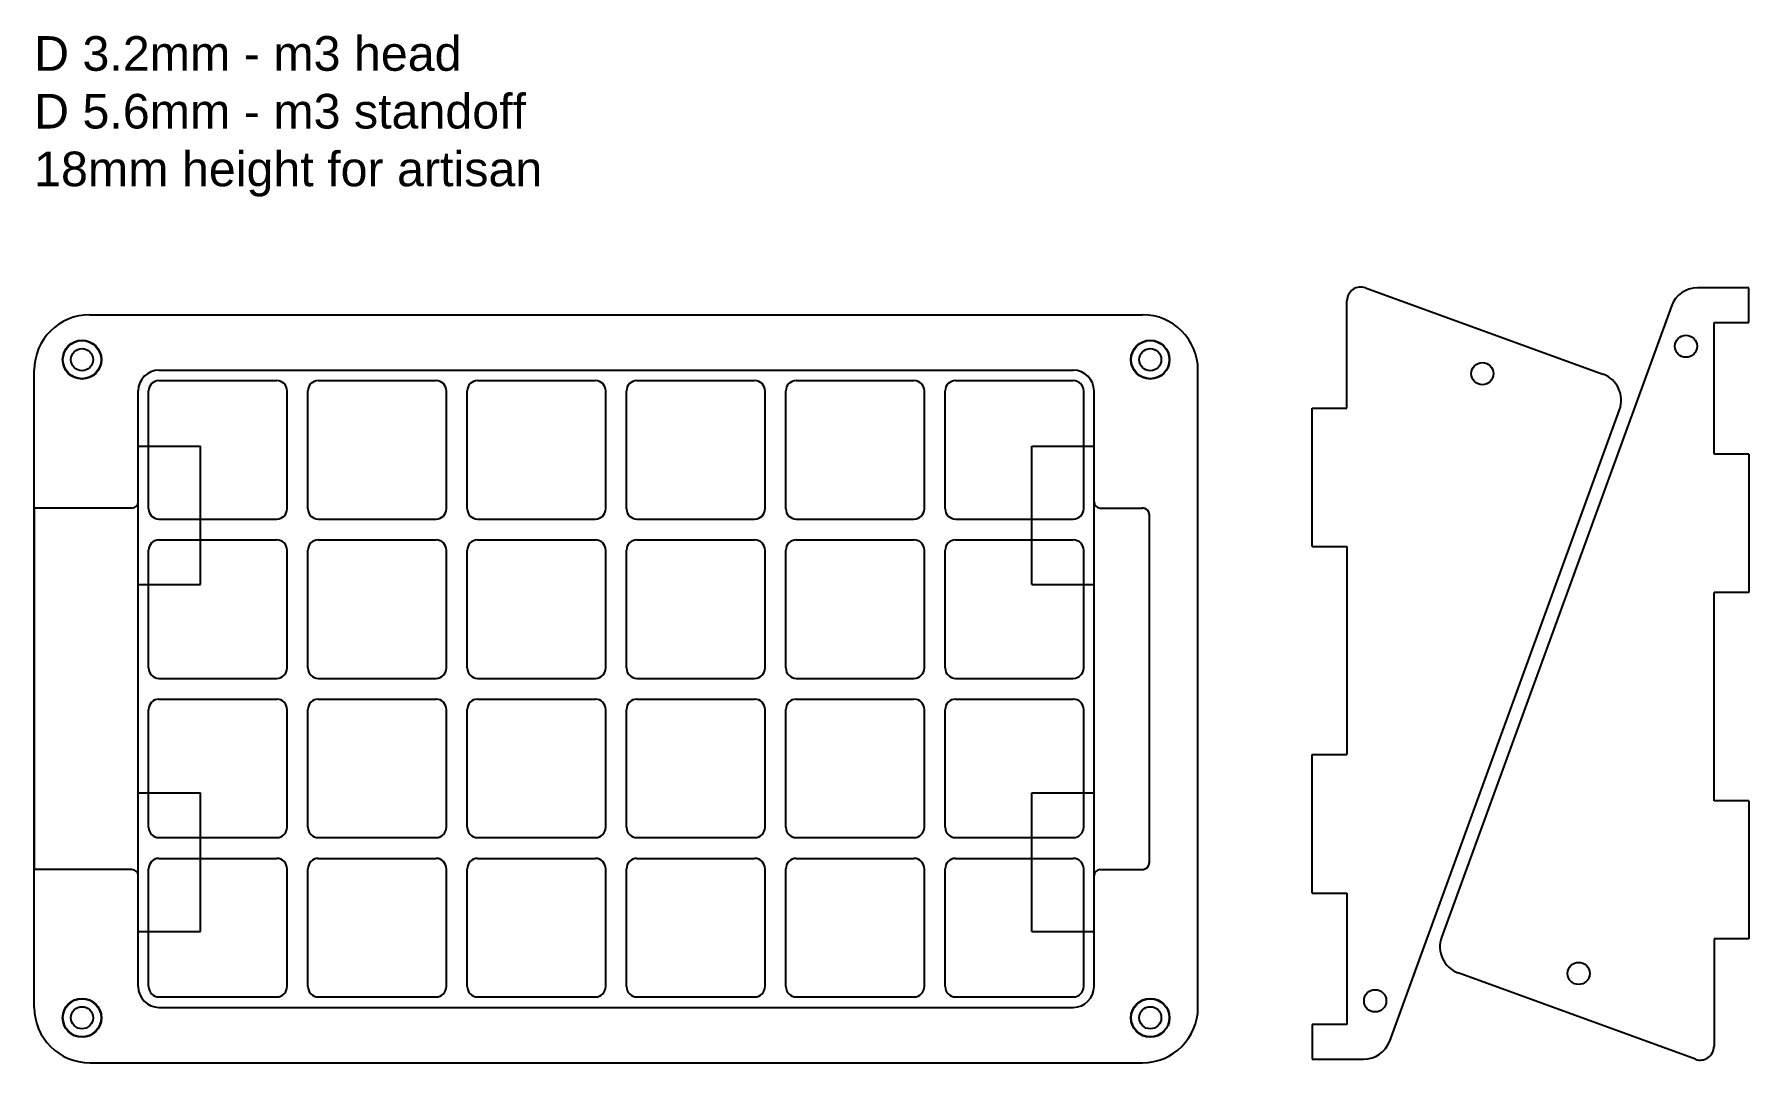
# Model space of a CAD drawing. Header units: millimetres. Extents: x 9 to 257, y 5 to 154.
import ezdxf

# ---------------------------------------------------------------- set-up
doc = ezdxf.new("R2010")
doc.units = ezdxf.units.MM
doc.layers.get('0').update_dxf_attribs({"lineweight": 25, "true_color": 0x000000})
for name, color, linetype, lineweight, true_color in [('00-bottom', 7, 'Continuous', 25, 0x000000), ('00-bottom-flush', 7, 'Continuous', 25, 0x000000), ('00-bottom-stand', 7, 'Continuous', 25, 0x000000), ('00-bottom-stand-flush', 7, 'Continuous', 25, 0x000000), ('01-top-wall', 7, 'Continuous', 25, 0x000000), ('03-top-cover-open', 7, 'Continuous', 25, 0x000000), ('04-top-cover', 7, 'Continuous', 25, 0x000000), ('feet', 7, 'Continuous', 25, 0x000000), ('notes', 7, 'Continuous', 25, 0x000000)]:
    doc.layers.add(name, color=color, linetype=linetype, lineweight=lineweight, true_color=true_color)
doc.styles.add('textstyle0', font='')
doc.styles.get('textstyle0').set_extended_font_data('Arial')

msp = doc.modelspace()

# ---------------------------------------------------------------- linework, layer by layer
for p, q in [((17.05, 113.43), (169.05, 113.43)), ((9.05, 13.43), (9.05, 105.43)), ((177.05, 13.43), (177.05, 105.43)), ((25.55, 85.43), (25.55, 102.43)), ((27.05, 103.93), (44.05, 103.93)), ((45.55, 85.43), (45.55, 102.43)), ((48.55, 85.43), (48.55, 102.43)), ((50.05, 103.93), (67.05, 103.93)), ((68.55, 85.43), (68.55, 102.43)), ((71.55, 85.43), (71.55, 102.43)), ((73.05, 103.93), (90.05, 103.93)), ((91.55, 85.43), (91.55, 102.43)), ((94.55, 85.43), (94.55, 102.43)), ((96.05, 103.93), (113.05, 103.93)), ((114.55, 85.43), (114.55, 102.43)), ((117.55, 85.43), (117.55, 102.43)), ((119.05, 103.93), (136.05, 103.93)), ((137.55, 85.43), (137.55, 102.43)), ((140.55, 85.43), (140.55, 102.43)), ((142.05, 103.93), (159.05, 103.93)), ((160.55, 85.43), (160.55, 102.43)), ((27.05, 83.93), (44.05, 83.93)), ((50.05, 83.93), (67.05, 83.93)), ((73.05, 83.93), (90.05, 83.93)), ((96.05, 83.93), (113.05, 83.93)), ((119.05, 83.93), (136.05, 83.93)), ((142.05, 83.93), (159.05, 83.93)), ((25.55, 62.43), (25.55, 79.43)), ((27.05, 80.93), (44.05, 80.93)), ((45.55, 62.43), (45.55, 79.43)), ((48.55, 62.43), (48.55, 79.43)), ((50.05, 80.93), (67.05, 80.93)), ((68.55, 62.43), (68.55, 79.43)), ((71.55, 62.43), (71.55, 79.43)), ((73.05, 80.93), (90.05, 80.93)), ((91.55, 62.43), (91.55, 79.43)), ((94.55, 62.43), (94.55, 79.43)), ((96.05, 80.93), (113.05, 80.93)), ((114.55, 62.43), (114.55, 79.43)), ((117.55, 62.43), (117.55, 79.43)), ((119.05, 80.93), (136.05, 80.93)), ((137.55, 62.43), (137.55, 79.43)), ((140.55, 62.43), (140.55, 79.43)), ((142.05, 80.93), (159.05, 80.93)), ((160.55, 62.43), (160.55, 79.43)), ((27.05, 60.93), (44.05, 60.93)), ((50.05, 60.93), (67.05, 60.93)), ((73.05, 60.93), (90.05, 60.93)), ((96.05, 60.93), (113.05, 60.93)), ((119.05, 60.93), (136.05, 60.93)), ((142.05, 60.93), (159.05, 60.93)), ((27.05, 57.93), (44.05, 57.93)), ((50.05, 57.93), (67.05, 57.93)), ((73.05, 57.93), (90.05, 57.93)), ((96.05, 57.93), (113.05, 57.93)), ((119.05, 57.93), (136.05, 57.93)), ((142.05, 57.93), (159.05, 57.93)), ((25.55, 39.43), (25.55, 56.43)), ((45.55, 39.43), (45.55, 56.43)), ((48.55, 39.43), (48.55, 56.43)), ((68.55, 39.43), (68.55, 56.43)), ((71.55, 39.43), (71.55, 56.43)), ((91.55, 39.43), (91.55, 56.43)), ((94.55, 39.43), (94.55, 56.43)), ((114.55, 39.43), (114.55, 56.43)), ((117.55, 39.43), (117.55, 56.43)), ((137.55, 39.43), (137.55, 56.43)), ((140.55, 39.43), (140.55, 56.43)), ((160.55, 39.43), (160.55, 56.43)), ((27.05, 37.93), (44.05, 37.93)), ((50.05, 37.93), (67.05, 37.93)), ((73.05, 37.93), (90.05, 37.93)), ((96.05, 37.93), (113.05, 37.93)), ((119.05, 37.93), (136.05, 37.93)), ((142.05, 37.93), (159.05, 37.93)), ((27.05, 34.93), (44.05, 34.93)), ((50.05, 34.93), (67.05, 34.93)), ((73.05, 34.93), (90.05, 34.93)), ((96.05, 34.93), (113.05, 34.93)), ((119.05, 34.93), (136.05, 34.93)), ((142.05, 34.93), (159.05, 34.93)), ((25.55, 16.43), (25.55, 33.43)), ((45.55, 16.43), (45.55, 33.43)), ((48.55, 16.43), (48.55, 33.43)), ((68.55, 16.43), (68.55, 33.43)), ((71.55, 16.43), (71.55, 33.43)), ((91.55, 16.43), (91.55, 33.43)), ((94.55, 16.43), (94.55, 33.43)), ((114.55, 16.43), (114.55, 33.43)), ((117.55, 16.43), (117.55, 33.43)), ((137.55, 16.43), (137.55, 33.43)), ((140.55, 16.43), (140.55, 33.43)), ((160.55, 16.43), (160.55, 33.43)), ((27.05, 14.93), (44.05, 14.93)), ((50.05, 14.93), (67.05, 14.93)), ((73.05, 14.93), (90.05, 14.93)), ((96.05, 14.93), (113.05, 14.93)), ((119.05, 14.93), (136.05, 14.93)), ((142.05, 14.93), (159.05, 14.93)), ((17.05, 5.43), (169.05, 5.43))]:
    msp.add_line(p, q)
for centre in [(15.94, 106.95), (170.16, 106.95), (15.94, 11.92), (170.16, 11.92)]:
    msp.add_circle(centre, 2.8)
for centre, radius, start, end in [((17.05, 105.43), 8, 90, 180), ((169.05, 105.43), 8, 0, 90), ((27.05, 102.43), 1.5, 90, 180), ((44.05, 102.43), 1.5, 0, 90), ((50.05, 102.43), 1.5, 90, 180), ((67.05, 102.43), 1.5, 0, 90), ((73.05, 102.43), 1.5, 90, 180), ((90.05, 102.43), 1.5, 0, 90), ((96.05, 102.43), 1.5, 90, 180), ((113.05, 102.43), 1.5, 0, 90), ((119.05, 102.43), 1.5, 90, 180), ((136.05, 102.43), 1.5, 0, 90), ((142.05, 102.43), 1.5, 90, 180), ((159.05, 102.43), 1.5, 0, 90), ((27.05, 85.43), 1.5, 180, 270), ((44.05, 85.43), 1.5, 270, 0), ((50.05, 85.43), 1.5, 180, 270), ((67.05, 85.43), 1.5, 270, 0), ((73.05, 85.43), 1.5, 180, 270), ((90.05, 85.43), 1.5, 270, 0), ((96.05, 85.43), 1.5, 180, 270), ((113.05, 85.43), 1.5, 270, 0), ((119.05, 85.43), 1.5, 180, 270), ((136.05, 85.43), 1.5, 270, 0), ((142.05, 85.43), 1.5, 180, 270), ((159.05, 85.43), 1.5, 270, 0), ((27.05, 79.43), 1.5, 90, 180), ((44.05, 79.43), 1.5, 0, 90), ((50.05, 79.43), 1.5, 90, 180), ((67.05, 79.43), 1.5, 0, 90), ((73.05, 79.43), 1.5, 90, 180), ((90.05, 79.43), 1.5, 0, 90), ((96.05, 79.43), 1.5, 90, 180), ((113.05, 79.43), 1.5, 0, 90), ((119.05, 79.43), 1.5, 90, 180), ((136.05, 79.43), 1.5, 0, 90), ((142.05, 79.43), 1.5, 90, 180), ((159.05, 79.43), 1.5, 0, 90), ((27.05, 62.43), 1.5, 180, 270), ((44.05, 62.43), 1.5, 270, 0), ((50.05, 62.43), 1.5, 180, 270), ((67.05, 62.43), 1.5, 270, 0), ((73.05, 62.43), 1.5, 180, 270), ((90.05, 62.43), 1.5, 270, 0), ((96.05, 62.43), 1.5, 180, 270), ((113.05, 62.43), 1.5, 270, 0), ((119.05, 62.43), 1.5, 180, 270), ((136.05, 62.43), 1.5, 270, 0), ((142.05, 62.43), 1.5, 180, 270), ((159.05, 62.43), 1.5, 270, 0), ((27.05, 56.43), 1.5, 90, 180), ((44.05, 56.43), 1.5, 0, 90), ((50.05, 56.43), 1.5, 90, 180), ((67.05, 56.43), 1.5, 0, 90), ((73.05, 56.43), 1.5, 90, 180), ((90.05, 56.43), 1.5, 0, 90), ((96.05, 56.43), 1.5, 90, 180), ((113.05, 56.43), 1.5, 0, 90), ((119.05, 56.43), 1.5, 90, 180), ((136.05, 56.43), 1.5, 0, 90), ((142.05, 56.43), 1.5, 90, 180), ((159.05, 56.43), 1.5, 0, 90), ((27.05, 39.43), 1.5, 180, 270), ((44.05, 39.43), 1.5, 270, 0), ((50.05, 39.43), 1.5, 180, 270), ((67.05, 39.43), 1.5, 270, 0), ((73.05, 39.43), 1.5, 180, 270), ((90.05, 39.43), 1.5, 270, 0), ((96.05, 39.43), 1.5, 180, 270), ((113.05, 39.43), 1.5, 270, 0), ((119.05, 39.43), 1.5, 180, 270), ((136.05, 39.43), 1.5, 270, 0), ((142.05, 39.43), 1.5, 180, 270), ((159.05, 39.43), 1.5, 270, 0), ((27.05, 33.43), 1.5, 90, 180), ((44.05, 33.43), 1.5, 0, 90), ((50.05, 33.43), 1.5, 90, 180), ((67.05, 33.43), 1.5, 0, 90), ((73.05, 33.43), 1.5, 90, 180), ((90.05, 33.43), 1.5, 0, 90), ((96.05, 33.43), 1.5, 90, 180), ((113.05, 33.43), 1.5, 0, 90), ((119.05, 33.43), 1.5, 90, 180), ((136.05, 33.43), 1.5, 0, 90), ((142.05, 33.43), 1.5, 90, 180), ((159.05, 33.43), 1.5, 0, 90), ((27.05, 16.43), 1.5, 180, 270), ((44.05, 16.43), 1.5, 270, 0), ((50.05, 16.43), 1.5, 180, 270), ((67.05, 16.43), 1.5, 270, 0), ((73.05, 16.43), 1.5, 180, 270), ((90.05, 16.43), 1.5, 270, 0), ((96.05, 16.43), 1.5, 180, 270), ((113.05, 16.43), 1.5, 270, 0), ((119.05, 16.43), 1.5, 180, 270), ((136.05, 16.43), 1.5, 270, 0), ((142.05, 16.43), 1.5, 180, 270), ((159.05, 16.43), 1.5, 270, 0), ((17.05, 13.43), 8, 180, 270), ((169.05, 13.43), 8, 270, 0)]:
    msp.add_arc(centre, radius, start, end)
at = {"layer": '00-bottom'}
for p, q in [((17.05, 113.43), (169.05, 113.43)), ((9.05, 13.43), (9.05, 105.43)), ((177.05, 13.43), (177.05, 105.43)), ((17.05, 5.43), (169.05, 5.43))]:
    msp.add_line(p, q, dxfattribs=at)
for centre in [(15.94, 106.95), (170.16, 106.95), (15.94, 11.92), (170.16, 11.92)]:
    msp.add_circle(centre, 1.6, dxfattribs=at)
for centre, start, end in [((17.05, 105.43), 90, 180), ((169.05, 105.43), 0, 90), ((17.05, 13.43), 180, 270), ((169.05, 13.43), 270, 0)]:
    msp.add_arc(centre, 8, start, end, dxfattribs=at)
at = {"layer": '00-bottom-flush'}
for p, q in [((17.05, 113.43), (169.05, 113.43)), ((9.05, 13.43), (9.05, 105.43)), ((177.05, 13.43), (177.05, 105.43)), ((17.05, 5.43), (169.05, 5.43))]:
    msp.add_line(p, q, dxfattribs=at)
for centre in [(15.94, 106.95), (170.16, 106.95), (15.94, 11.92), (170.16, 11.92)]:
    msp.add_circle(centre, 2.8, dxfattribs=at)
for centre, start, end in [((17.05, 105.43), 90, 180), ((169.05, 105.43), 0, 90), ((17.05, 13.43), 180, 270), ((169.05, 13.43), 270, 0)]:
    msp.add_arc(centre, 8, start, end, dxfattribs=at)
at = {"layer": '00-bottom-stand'}
for p, q in [((17.05, 113.43), (169.05, 113.43)), ((9.05, 13.43), (9.05, 105.43)), ((177.05, 13.43), (177.05, 105.43)), ((24.05, 74.48), (24.05, 94.48)), ((24.05, 94.48), (33.05, 94.48)), ((33.05, 74.48), (33.05, 94.48)), ((153.05, 74.48), (153.05, 94.48)), ((153.05, 94.48), (162.05, 94.48)), ((162.05, 74.48), (162.05, 94.48)), ((24.05, 74.48), (33.05, 74.48)), ((153.05, 74.48), (162.05, 74.48)), ((24.05, 44.38), (33.05, 44.38)), ((24.05, 24.38), (24.05, 44.38)), ((33.05, 24.38), (33.05, 44.38)), ((153.05, 24.38), (153.05, 44.38)), ((153.05, 44.38), (162.05, 44.38)), ((162.05, 24.38), (162.05, 44.38)), ((24.05, 24.38), (33.05, 24.38)), ((153.05, 24.38), (162.05, 24.38)), ((17.05, 5.43), (169.05, 5.43))]:
    msp.add_line(p, q, dxfattribs=at)
for centre in [(15.94, 106.95), (170.16, 106.95), (15.94, 11.92), (170.16, 11.92)]:
    msp.add_circle(centre, 1.6, dxfattribs=at)
for centre, start, end in [((17.05, 105.43), 90, 180), ((169.05, 105.43), 0, 90), ((17.05, 13.43), 180, 270), ((169.05, 13.43), 270, 0)]:
    msp.add_arc(centre, 8, start, end, dxfattribs=at)
at = {"layer": '00-bottom-stand-flush'}
for p, q in [((17.05, 113.43), (169.05, 113.43)), ((9.05, 13.43), (9.05, 105.43)), ((177.05, 13.43), (177.05, 105.43)), ((24.05, 74.48), (24.05, 94.48)), ((24.05, 94.48), (33.05, 94.48)), ((33.05, 74.48), (33.05, 94.48)), ((153.05, 74.48), (153.05, 94.48)), ((153.05, 94.48), (162.05, 94.48)), ((162.05, 74.48), (162.05, 94.48)), ((24.05, 74.48), (33.05, 74.48)), ((153.05, 74.48), (162.05, 74.48)), ((24.05, 44.38), (33.05, 44.38)), ((24.05, 24.38), (24.05, 44.38)), ((33.05, 24.38), (33.05, 44.38)), ((153.05, 24.38), (153.05, 44.38)), ((153.05, 44.38), (162.05, 44.38)), ((162.05, 24.38), (162.05, 44.38)), ((24.05, 24.38), (33.05, 24.38)), ((153.05, 24.38), (162.05, 24.38)), ((17.05, 5.43), (169.05, 5.43))]:
    msp.add_line(p, q, dxfattribs=at)
for centre in [(15.94, 106.95), (170.16, 106.95), (15.94, 11.92), (170.16, 11.92)]:
    msp.add_circle(centre, 2.75, dxfattribs=at)
for centre, start, end in [((17.05, 105.43), 90, 180), ((169.05, 105.43), 0, 90), ((17.05, 13.43), 180, 270), ((169.05, 13.43), 270, 0)]:
    msp.add_arc(centre, 8, start, end, dxfattribs=at)
at = {"layer": '01-top-wall'}
for p, q in [((17.05, 113.43), (169.05, 113.43)), ((9.05, 13.43), (9.05, 105.43)), ((27.05, 105.43), (159.05, 105.43)), ((177.05, 13.43), (177.05, 105.43)), ((24.05, 16.43), (24.05, 102.43)), ((162.05, 16.43), (162.05, 102.43)), ((27.05, 13.43), (159.05, 13.43)), ((17.05, 5.43), (169.05, 5.43))]:
    msp.add_line(p, q, dxfattribs=at)
for centre in [(15.94, 106.95), (170.16, 106.95), (15.94, 11.92), (170.16, 11.92)]:
    msp.add_circle(centre, 2.8, dxfattribs=at)
for centre, radius, start, end in [((17.05, 105.43), 8, 90, 180), ((169.05, 105.43), 8, 0, 90), ((27.05, 102.43), 3, 90, 180), ((159.05, 102.43), 3, 0, 90), ((27.05, 16.43), 3, 180, 270), ((159.05, 16.43), 3, 270, 0), ((17.05, 13.43), 8, 180, 270), ((169.05, 13.43), 8, 270, 0)]:
    msp.add_arc(centre, radius, start, end, dxfattribs=at)
at = {"layer": '03-top-cover-open'}
for p, q in [((17.05, 113.43), (169.05, 113.43)), ((9.05, 85.53), (9.05, 105.43)), ((27.05, 105.43), (159.05, 105.43)), ((177.05, 13.43), (177.05, 105.43)), ((24.05, 86.43), (24.05, 102.43)), ((162.05, 86.43), (162.05, 102.43)), ((23.15, 85.53), (9.05, 85.53)), ((162.95, 85.53), (169.05, 85.53)), ((170.05, 34.33), (170.05, 84.53)), ((9.05, 13.43), (9.05, 33.33)), ((23.15, 33.33), (9.05, 33.33)), ((24.05, 16.43), (24.05, 32.43)), ((162.05, 16.43), (162.05, 32.43)), ((162.95, 33.33), (169.05, 33.33)), ((27.05, 13.43), (159.05, 13.43)), ((17.05, 5.43), (169.05, 5.43))]:
    msp.add_line(p, q, dxfattribs=at)
for centre in [(15.94, 106.95), (170.16, 106.95), (15.94, 11.92), (170.16, 11.92)]:
    msp.add_circle(centre, 1.6, dxfattribs=at)
for centre, radius, start, end in [((17.05, 105.43), 8, 90, 180), ((169.05, 105.43), 8, 0, 90), ((27.05, 102.43), 3, 90, 180), ((159.05, 102.43), 3, 0, 90), ((23.15, 86.43), 0.9, 270, 0), ((162.95, 86.43), 0.9, 180, 270), ((169.05, 84.53), 1, 0, 90), ((23.15, 32.43), 0.9, 0, 90), ((162.95, 32.43), 0.9, 90, 180), ((169.05, 34.33), 1, 270, 0), ((27.05, 16.43), 3, 180, 270), ((159.05, 16.43), 3, 270, 0), ((17.05, 13.43), 8, 180, 270), ((169.05, 13.43), 8, 270, 0)]:
    msp.add_arc(centre, radius, start, end, dxfattribs=at)
at = {"layer": '04-top-cover'}
for p, q in [((27.05, 105.43), (159.05, 105.43)), ((24.05, 86.43), (24.05, 102.43)), ((162.05, 86.43), (162.05, 102.43)), ((23.15, 85.53), (9.05, 85.53)), ((9.05, 85.53), (9.05, 33.33)), ((162.95, 85.53), (168.95, 85.53)), ((170.05, 34.43), (170.05, 84.43)), ((23.15, 33.33), (9.05, 33.33)), ((24.05, 16.43), (24.05, 32.43)), ((162.05, 16.43), (162.05, 32.43)), ((162.95, 33.33), (168.95, 33.33)), ((27.05, 13.43), (159.05, 13.43))]:
    msp.add_line(p, q, dxfattribs=at)
for centre, radius, start, end in [((27.05, 102.43), 3, 90, 180), ((159.05, 102.43), 3, 0, 90), ((23.15, 86.43), 0.9, 270, 0), ((162.95, 86.43), 0.9, 180, 270), ((168.95, 84.43), 1.1, 0, 90), ((23.15, 32.43), 0.9, 0, 90), ((162.95, 32.43), 0.9, 90, 180), ((168.95, 34.43), 1.1, 270, 0), ((27.05, 16.43), 3, 180, 270), ((159.05, 16.43), 3, 270, 0)]:
    msp.add_arc(centre, radius, start, end, dxfattribs=at)
at = {"layer": 'feet'}
for p, q in [((201.25, 117.32), (235.51, 104.85)), ((256.56, 117.32), (249.15, 117.32)), ((256.56, 112.32), (256.56, 117.32)), ((198.56, 99.93), (198.56, 115.44)), ((245.4, 114.69), (212.22, 23.53)), ((251.56, 93.32), (251.56, 112.32)), ((251.56, 112.32), (256.56, 112.32)), ((193.56, 79.98), (193.56, 99.93)), ((193.56, 99.93), (198.56, 99.93)), ((204.73, 8.57), (237.9, 99.72)), ((256.56, 93.32), (251.56, 93.32)), ((256.56, 93.32), (256.56, 73.32)), ((193.56, 79.98), (198.56, 79.98)), ((198.56, 79.98), (198.56, 49.93)), ((256.56, 73.32), (251.56, 73.32)), ((251.56, 43.27), (251.56, 73.32)), ((193.56, 29.93), (193.56, 49.93)), ((193.56, 49.93), (198.56, 49.93)), ((256.56, 43.27), (251.56, 43.27)), ((256.56, 43.27), (256.56, 23.32)), ((193.56, 29.93), (198.56, 29.93)), ((198.56, 29.93), (198.56, 10.93)), ((256.56, 23.32), (251.56, 23.32)), ((251.56, 23.32), (251.56, 7.81)), ((248.88, 5.93), (214.61, 18.41)), ((198.56, 10.93), (193.56, 10.93)), ((193.56, 10.93), (193.56, 5.93)), ((193.56, 5.93), (200.97, 5.93))]:
    msp.add_line(p, q, dxfattribs=at)
for centre in [(247.5, 108.89), (218.11, 104.93), (232.01, 18.32), (202.63, 14.37)]:
    msp.add_circle(centre, 1.6, dxfattribs=at)
for centre, radius, start, end in [((200.56, 115.44), 2, 70, 180), ((249.15, 113.32), 4, 90, 160), ((234.15, 101.09), 4, 340, 70), ((215.98, 22.17), 4, 160, 250), ((200.97, 9.93), 4, 270, 340), ((249.56, 7.81), 2, 250, 0)]:
    msp.add_arc(centre, radius, start, end, dxfattribs=at)

# ---------------------------------------------------------------- texts
at = {"layer": 'notes', "insert": (9.02, 153.66), "char_height": 5, "attachment_point": 1, "style": 'textstyle0'}
msp.add_mtext('D 3.2mm - m3 head\\PD 5.6mm - m3 standoff\\P18mm height for artisan\\P', dxfattribs=at)

doc.saveas('drawing.dxf')
